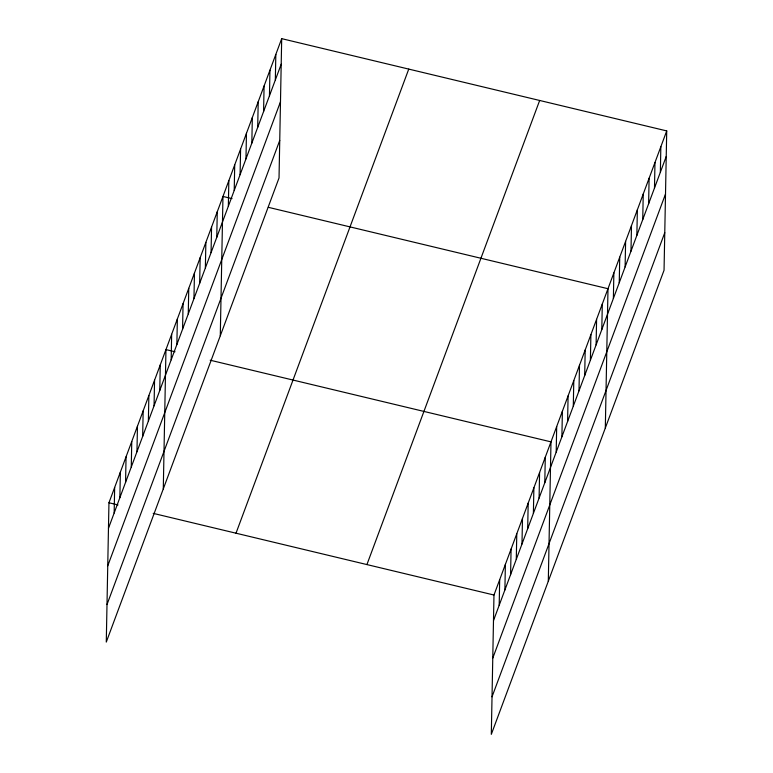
<?xml version="1.0" encoding="UTF-8"?>
<svg xmlns="http://www.w3.org/2000/svg" width="773" height="773" viewBox="0 0 773 773"><rect width="100%" height="100%" fill="white"/><g stroke="black" fill="none" stroke-linecap="round" stroke-linejoin="round"><path stroke-width="1.16" d="M281.691 38.65L108.954 502.759L106.278 642.083L279.024 177.974L281.691 38.65L666.722 130.917L664.046 270.241L491.309 734.35L493.976 595.026L666.722 130.917M114.162 513.001L114.655 487.444M119.863 497.686L120.356 472.129M125.564 482.371L126.057 456.814M131.265 467.056L131.758 441.499M136.966 451.741L137.459 426.174M142.667 436.426L143.16 410.859M148.368 421.111L148.86 395.544M154.069 405.796L154.552 380.229M159.769 390.481L160.253 364.914M163.287 488.932L165.953 349.599L175.036 351.773M171.171 359.841L171.654 334.284M176.872 344.526L177.355 318.969M182.573 329.211L183.056 303.654M188.264 313.896L188.757 288.339M193.965 298.581L194.458 273.024M199.666 283.266L200.159 257.709M205.367 267.951L205.86 242.393M211.068 252.636L211.56 227.078M216.769 237.321L217.261 211.763M220.286 335.772L222.962 196.448L232.035 198.622M228.344 206.227L228.837 180.669M234.219 190.448L234.712 164.891M240.094 174.669L240.587 149.112M245.969 158.89L246.452 133.323M251.834 143.111L252.327 117.544M257.709 127.332L258.201 101.765M263.583 111.554L264.076 85.987M269.458 95.765L269.951 70.208M275.333 79.986L275.826 54.429M499.194 605.269L499.677 579.711M504.895 589.954L505.378 564.396M510.586 574.639L511.079 549.072M516.287 559.323L516.779 533.756M521.988 544.008L522.48 518.441M527.688 528.693L528.181 503.126M533.389 513.378L533.882 487.811M539.09 498.063L539.583 472.496M544.791 482.739L545.284 457.181M548.308 581.199L550.985 441.866L210.198 360.208M556.193 452.108L556.686 426.551M561.894 436.793L562.386 411.236M567.595 421.478L568.087 395.921M573.295 406.163L573.788 380.606M578.996 390.848L579.489 365.291M584.697 375.533L585.19 349.976M590.398 360.218L590.891 334.661M596.099 344.903L596.592 319.346M601.8 329.588L602.293 304.031M605.317 428.039L607.993 288.716L268.337 207.319M613.375 298.494L613.868 272.937M619.25 282.715L619.733 257.158M625.115 266.936L625.608 241.369M630.99 251.157L631.483 225.59M636.865 235.379L637.358 209.812M642.74 219.6L643.233 194.033M648.615 203.811L649.107 178.254M654.489 188.032L654.973 162.475M660.355 172.253L660.847 146.696M108.462 528.317L281.208 64.207M107.737 565.855L280.483 101.756M107.003 604.544L279.739 140.435M236.007 533.206L408.753 69.097M366.924 564.57L539.66 100.471M493.493 620.584L666.229 156.475M492.768 658.123L665.514 194.023M492.024 696.811L664.77 232.702M108.954 502.759L118.027 504.933M153.199 513.359L493.976 595.026"/></g></svg>
